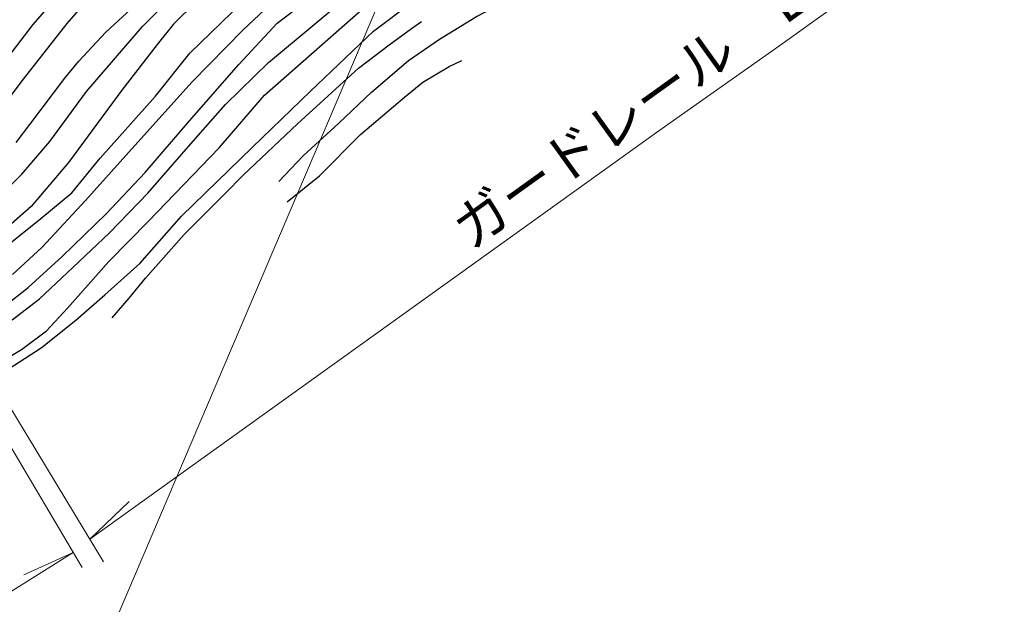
# Model space of a CAD drawing. Units: millimetres at full size, sheet at 1:1000; details may follow other scales. Extents: x 40000 to 680000, y 20000 to 380000.
# Drawn here: x 323666 to 368307, y 240076 to 266555 of the extents above; entities that cross this region are included whole.
import ezdxf
from ezdxf.enums import TextEntityAlignment as Align

# ---------------------------------------------------------------- set-up
doc = ezdxf.new("R2010")
doc.units = ezdxf.units.MM
doc.header["$LTSCALE"] = 1000
doc.layers.add('M-BGD', color=7, linetype='Continuous', lineweight=25)
doc.layers.add('M-STR-HTXT', color=7, linetype='Continuous', lineweight=13)
doc.styles.add('ＭＳ ゴシック', font='')
doc.styles.get('ＭＳ ゴシック').set_extended_font_data('MS Gothic')

msp = doc.modelspace()

# ---------------------------------------------------------------- linework, layer by layer
at = {"layer": 'M-BGD'}
for points in [[(372872, 292525), (367313, 293018), (365714, 293103), (364420, 293112), (360497, 292693), (357990, 292073), (355210, 290633), (353286, 288778), (349407, 284772), (347157, 282550), (345422, 281208), (343212, 279672), (339529, 277263), (331811, 272374), (329446, 270338), (327721, 268612), (325797, 266377), (323822, 263856), (321592, 260912)], [(322385, 263889), (324273, 266343), (325911, 268245), (327888, 270222), (329863, 271994), (331892, 273558), (333225, 274488), (334873, 275443), (337745, 277298), (339267, 278404), (340148, 279020), (342337, 280756), (343972, 282233), (346005, 284382), (347108, 285602), (348560, 287355)], [(322864, 251081), (323746, 251619), (324883, 252467), (325830, 253491), (327702, 255598), (329497, 257437), (332696, 260758), (334747, 263144), (339616, 267429), (341983, 268869), (342641, 269159), (348762, 271729), (352784, 273047), (355134, 274083), (357361, 275133), (358188, 275536), (360389, 276446), (362118, 276917), (362982, 277119), (364126, 277365), (364945, 277466), (365809, 277500)], [(323180, 250755), (324630, 251693), (326211, 252943), (327523, 254094), (329094, 255518), (330982, 257664), (334203, 260787), (336823, 263321), (339678, 266036), (341440, 267369), (342921, 268271), (344187, 269031), (350045, 271317), (354085, 272790), (357788, 274089), (360491, 275101), (361987, 275631), (363627, 276009)], [(323327, 252959), (324563, 253914), (326061, 255327), (327724, 256897), (329464, 258700), (331511, 261058), (332977, 262716), (334920, 264616), (339060, 268082), (341314, 269616), (346341, 271759), (349301, 273076), (353686, 274886), (354397, 275282)], [(323344, 255017), (324664, 256238), (326649, 258361), (328460, 260400), (331461, 263742), (333776, 266098), (334976, 267232), (336087, 268259), (338266, 269924), (340352, 271248), (342445, 272303), (345353, 273728), (346398, 274275), (347011, 274700)], [(322972, 253582), (324043, 254422), (325592, 255823), (327570, 257767), (329337, 259628), (331347, 261975), (333585, 264527), (335309, 266405), (338896, 269139), (341189, 270709), (341669, 270931), (345014, 272369), (346818, 273354)], [(323503, 260995), (324128, 261808), (325701, 263903), (326336, 264680), (327558, 265989), (330779, 268963)], [(332658, 268383), (330625, 266355), (329879, 265432), (328286, 263364), (325878, 260087), (324190, 258089), (322392, 256521)], [(341263, 264707), (342667, 265679), (344331, 266699), (345183, 267142), (346593, 267709), (348132, 268184), (349505, 268339), (350945, 268538), (351698, 268616), (351975, 268671)], [(322366, 258205), (323754, 259555), (325031, 261039), (326691, 263299), (329215, 266243), (330567, 267624)], [(322533, 255896), (324627, 257544), (326023, 258709), (327307, 260287), (329807, 263098), (331357, 265039), (333727, 267330)], [(327854, 253057), (328625, 253937), (329359, 254845), (331105, 256833), (332953, 258662), (333779, 259511), (336229, 261841), (338990, 264355), (340379, 265424), (341393, 266152), (341840, 266479)], [(335389, 259232), (336498, 260389), (338099, 261865), (339588, 263279), (341263, 264707)], [(335774, 258305), (337227, 259484), (339093, 261349), (341083, 263053), (341910, 263724), (343095, 264432), (343675, 264714)]]:
    msp.add_lwpolyline(points, dxfattribs=at)
at = {"layer": 'M-STR-HTXT'}
for p, q in [((314186, 263942), (327461, 242003)), ((313534, 263620), (326486, 241744)), ((326839, 243030), (328615, 244726)), ((326088, 242416), (323847, 241414))]:
    msp.add_line(p, q, dxfattribs=at)
for points in [[(348330, 287108), (326690, 236244), (364422, 235854)], [(326839, 243030), (352589, 261521), (358065, 265386), (366651, 271551), (372527, 275723), (374609, 277013), (377187, 278239), (379632, 279206), (382318, 279913)], [(326088, 242416), (317588, 237087), (315992, 236125), (313898, 234952), (308909, 232748)]]:
    msp.add_lwpolyline(points, dxfattribs=at)

# ---------------------------------------------------------------- texts
at = {"layer": 'M-STR-HTXT', "style": 'ＭＳ ゴシック'}
msp.add_text('ガードレール\u3000L=65.0', height=1833, rotation=35.681, dxfattribs=at).set_placement((344405, 255644), align=Align.BOTTOM_LEFT)

doc.saveas('drawing.dxf')
